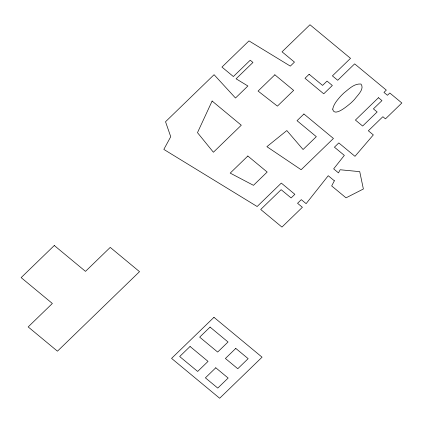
<?xml version="1.0" encoding="UTF-8"?>
<svg xmlns="http://www.w3.org/2000/svg" width="423" height="423" viewBox="0 0 423 423"><rect width="100%" height="100%" fill="white"/><g stroke="black" fill="none" stroke-linecap="round" stroke-linejoin="round"><path stroke-width="0.63" d="M332.721 109.118C334.112 117.673 348.134 105.29 350.884 103.016A64.085 57.401 -5.7 0 0 354.633 99.273C357.451 95.318 364.774 89.052 361.009 84.055C354.363 83.326 348.906 89.026 344.068 92.838A64.085 57.401 -5.7 0 0 340.314 96.576C337.147 100.256 333.636 104.195 332.721 109.118M212.119 101.034L197.488 132.653L213.398 152.243L241.29 125.219L212.119 101.034M334.366 180.795L331.674 185.94L346.03 197.837L363.373 189.007L359.735 171.653L340.145 169.755L338.5 172.891L333.657 168.872L344.333 155.384L334.429 147.178L338.812 142.926L354.976 156.325L373.329 134.911L368.348 130.781L382.863 116.711L385.464 118.868L401.85 102.99L389.8 93.002L387.442 95.286L383.962 92.399L386.315 90.115L354.648 63.868L337.718 80.275L332.409 75.881L350.514 58.342L309.98 24.745L282.041 51.812L294.456 62.107L290.326 66.11L248.973 40.888L221.948 67.072L233.374 76.547L250.231 60.209L252.949 62.461L236.087 78.8L247.904 85.996L235.489 98.025L214.075 74.697L165.53 121.739L170.733 136.719L163.823 149.409L257.142 206.519L281.316 183.09L294.863 194.321L291.119 197.953L281.136 189.678L260.711 209.475L281.951 227.082L302.382 207.286L297.554 203.283L301.298 199.656L306.125 203.653L328.237 175.719L334.366 180.795M54.287 245.509L21.15 277.615L52.357 303.476L28.167 326.916L57.449 351.185L139.521 271.666L110.239 247.392L85.494 271.37L54.287 245.509M274.855 74.808L258.078 91.056L277.403 106.131L293.652 90.385L274.855 74.808M309.134 74.268L304.999 78.271L323.743 93.811L332.335 85.488L327.032 81.089L322.575 85.409L309.134 74.268M247.841 156.018L230.197 173.113L253.467 185.327L267.177 172.045L247.841 156.018M303.92 114.004L297.031 120.682L316.325 136.671L303.074 149.509L286.831 130.564L266.887 146.681L301.144 169.739L333.43 138.464L303.92 114.004M378.474 97.718L355.415 120.058L362.633 126.043L377.152 111.973L373.414 108.875L381.953 100.605L378.474 97.718M213.964 317.319L171.569 358.392L219.669 398.255L262.059 357.181L213.964 317.319M190.064 346.474L179.675 356.536L197.663 371.442L208.047 361.379L190.064 346.474M210.067 327.09L199.682 337.152L217.665 352.063L228.05 341.995L210.067 327.09M215.778 367.788L205.393 377.85L217.766 388.103L228.15 378.04L215.778 367.788M235.785 348.404L225.396 358.471L237.768 368.724L248.153 358.656L235.785 348.404"/></g></svg>
